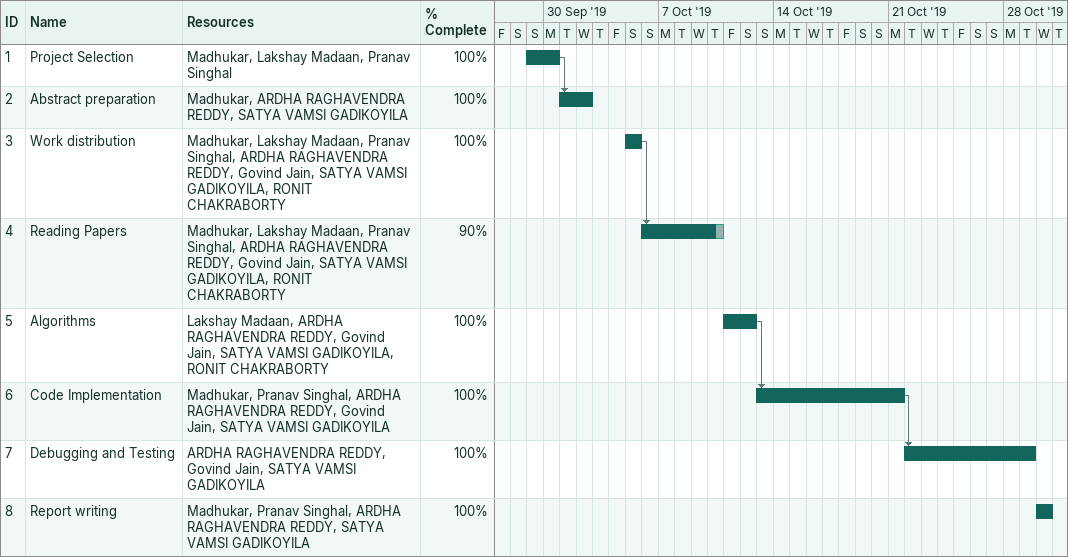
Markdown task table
| ID | Task | Start | Finish | Predecessors | Resources | % complete |
|---|---|---|---|---|---|---|
| 1 | Project Selection | 2019-09-29 | 2019-09-30 |  | Madhukar, Lakshay Madaan, Pranav Singhal | 100 |
| 2 | Abstract preparation | 2019-10-01 | 2019-10-02 | 1 | Madhukar, ARDHA RAGHAVENDRA REDDY, SATYA VAMSI GADIKOYILA | 100 |
| 3 | Work distribution | 2019-10-05 | 2019-10-05 |  | Madhukar, Lakshay Madaan, Pranav Singhal, ARDHA RAGHAVENDRA REDDY, Govind Jain, SATYA VAMSI GADIKOYILA, RONIT CHAKRABORTY | 100 |
| 4 | Reading Papers | 2019-10-06 | 2019-10-10 | 3 | Madhukar, Lakshay Madaan, Pranav Singhal, ARDHA RAGHAVENDRA REDDY, Govind Jain, SATYA VAMSI GADIKOYILA, RONIT CHAKRABORTY | 90 |
| 5 | Algorithms | 2019-10-11 | 2019-10-12 |  | Lakshay Madaan, ARDHA RAGHAVENDRA REDDY, Govind Jain, SATYA VAMSI GADIKOYILA, RONIT CHAKRABORTY | 100 |
| 6 | Code Implementation | 2019-10-13 | 2019-10-21 | 5 | Madhukar, Pranav Singhal, ARDHA RAGHAVENDRA REDDY, Govind Jain, SATYA VAMSI GADIKOYILA | 100 |
| 7 | Debugging and Testing | 2019-10-22 | 2019-10-29 | 6 | ARDHA RAGHAVENDRA REDDY, Govind Jain, SATYA VAMSI GADIKOYILA | 100 |
| 8 | Report writing | 2019-10-30 | 2019-10-30 |  | Madhukar, Pranav Singhal, ARDHA RAGHAVENDRA REDDY, SATYA VAMSI GADIKOYILA | 100 |
